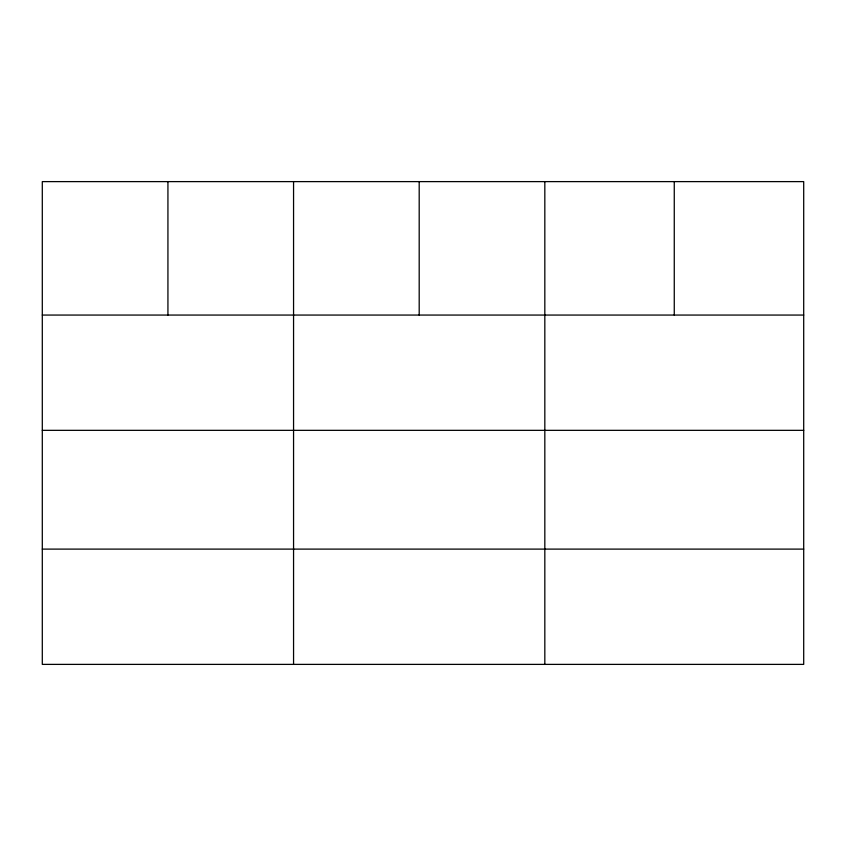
<?xml version="1.0" encoding="UTF-8"?>
<svg xmlns="http://www.w3.org/2000/svg" width="846" height="846" viewBox="0 0 846 846"><rect width="100%" height="100%" fill="white"/><g stroke="black" fill="none" stroke-linecap="round" stroke-linejoin="round"><path stroke-width="1.27" d="M803.7 430.339L803.7 181.615L42.3 181.615L42.3 664.385L803.7 664.385L803.7 430.339L42.3 430.339M42.3 315.061L803.7 315.061M42.3 549.107L803.7 549.107M674.262 181.615L674.262 315.061M544.824 181.615L544.824 664.385M419.193 181.615L419.193 315.061M293.562 181.615L293.562 664.385M167.931 181.615L167.931 315.061"/></g></svg>
